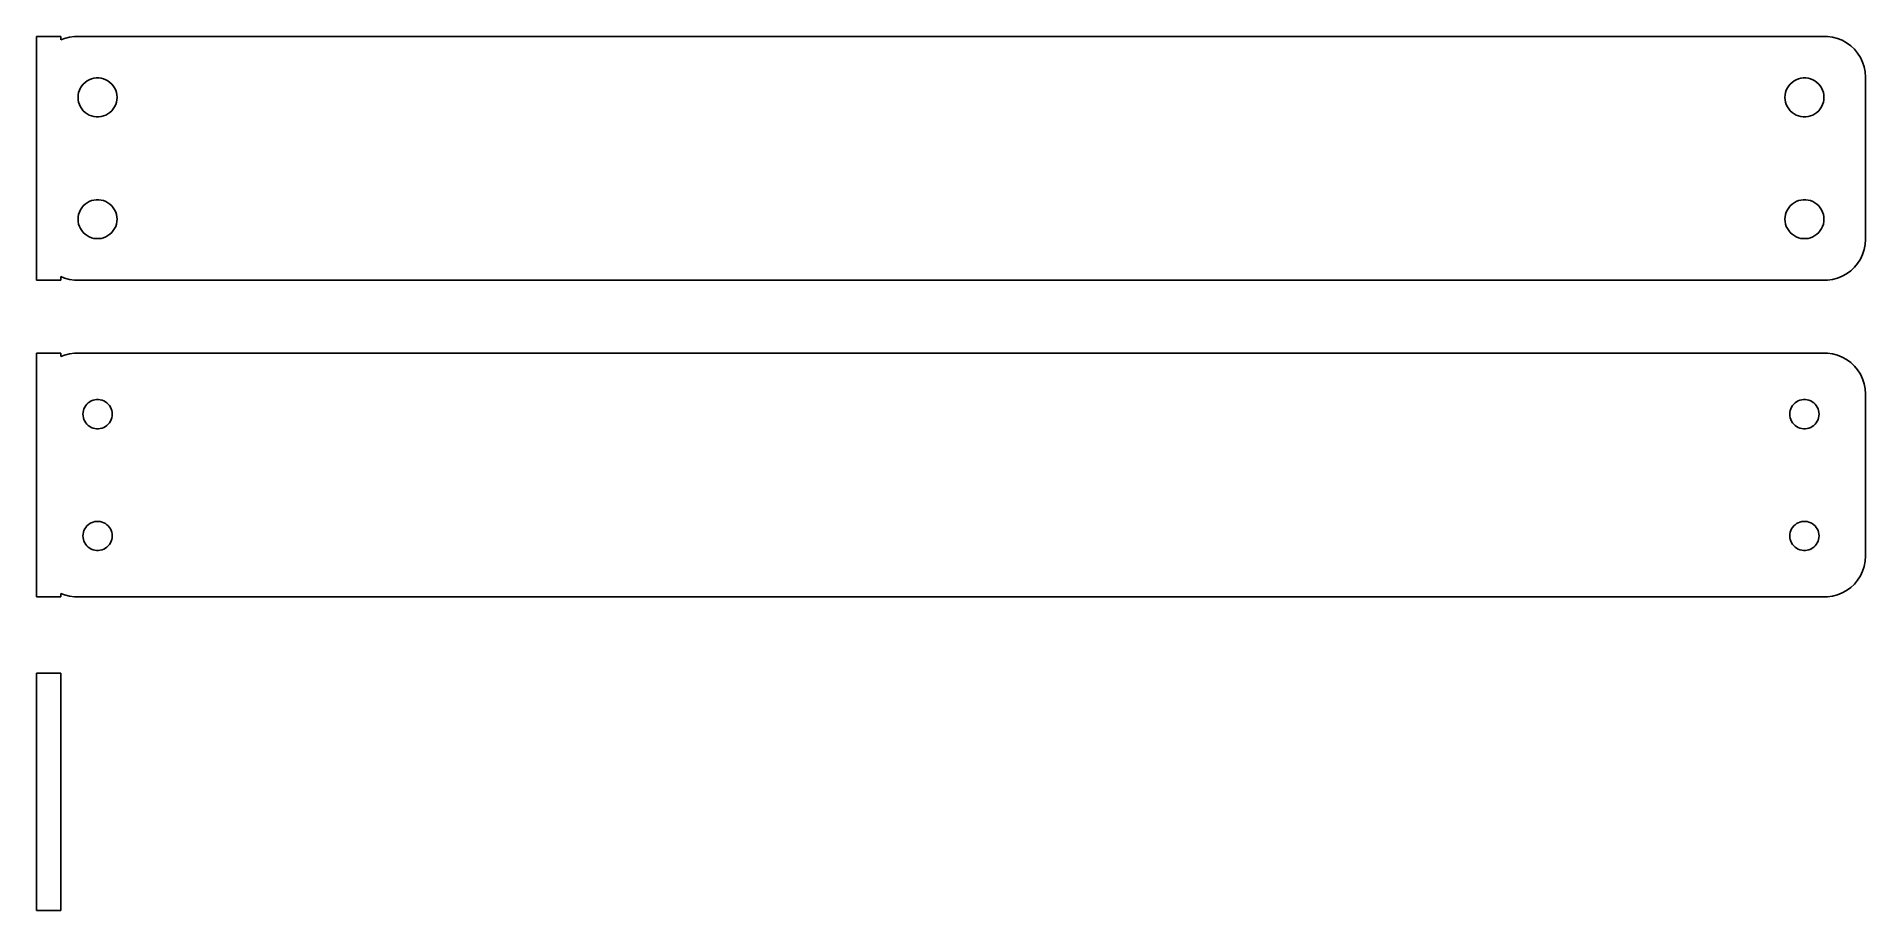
# Model space of a CAD drawing. Header units: metres. Extents: x -112 to 112, y -15 to 93.
import ezdxf

# ---------------------------------------------------------------- set-up
doc = ezdxf.new("R2010")
doc.units = ezdxf.units.M

msp = doc.modelspace()

# ---------------------------------------------------------------- linework, layer by layer
for p, q in [((-109.5, 92.9901), (-112.5, 92.9901)), ((-112.5, 92.9901), (-112.5, 63.0099)), ((-109.5, 92.5752), (-109.5, 92.9901)), ((-109.045, 92.7553), (-109.5, 92.5752)), ((-108.437, 92.9114), (-109.045, 92.7553)), ((-107.814, 92.9901), (-108.437, 92.9114)), ((107.814, 92.9901), (-107.814, 92.9901)), ((108.437, 92.9114), (107.814, 92.9901)), ((109.045, 92.7553), (108.437, 92.9114)), ((109.629, 92.5241), (109.045, 92.7553)), ((110.179, 92.2216), (109.629, 92.5241)), ((110.687, 91.8526), (110.179, 92.2216)), ((111.145, 91.4227), (110.687, 91.8526)), ((111.545, 90.9389), (111.145, 91.4227)), ((111.882, 90.4088), (111.545, 90.9389)), ((112.149, 89.8406), (111.882, 90.4088)), ((-106.022, 87.6716), (-105.742, 87.7825)), ((-105.742, 87.7825), (-105.45, 87.8575)), ((-105.45, 87.8575), (-105.151, 87.8953)), ((-105.151, 87.8953), (-104.849, 87.8953)), ((-104.849, 87.8953), (-104.55, 87.8575)), ((-104.55, 87.8575), (-104.258, 87.7825)), ((-104.258, 87.7825), (-103.978, 87.6716)), ((103.978, 87.6716), (104.258, 87.7825)), ((104.258, 87.7825), (104.55, 87.8575)), ((104.55, 87.8575), (104.849, 87.8953)), ((104.849, 87.8953), (105.151, 87.8953)), ((105.151, 87.8953), (105.45, 87.8575)), ((105.45, 87.8575), (105.742, 87.7825)), ((105.742, 87.7825), (106.022, 87.6716)), ((112.343, 89.2434), (112.149, 89.8406)), ((112.461, 88.6267), (112.343, 89.2434)), ((112.5, 88), (112.461, 88.6267)), ((112.5, 68), (112.5, 88)), ((-107.4, 85.5), (-107.381, 85.8008)), ((-107.381, 85.1992), (-107.4, 85.5)), ((-107.381, 85.8008), (-107.325, 86.0968)), ((-107.325, 86.0968), (-107.231, 86.3835)), ((-107.231, 86.3835), (-107.103, 86.6562)), ((-107.103, 86.6562), (-106.942, 86.9107)), ((-106.942, 86.9107), (-106.75, 87.1429)), ((-106.75, 87.1429), (-106.53, 87.3492)), ((-106.53, 87.3492), (-106.286, 87.5264)), ((-106.286, 87.5264), (-106.022, 87.6716)), ((-103.978, 87.6716), (-103.714, 87.5264)), ((-103.714, 87.5264), (-103.47, 87.3492)), ((-103.47, 87.3492), (-103.25, 87.1429)), ((-103.25, 87.1429), (-103.058, 86.9107)), ((-103.058, 86.9107), (-102.897, 86.6562)), ((-102.897, 86.6562), (-102.769, 86.3835)), ((-102.769, 86.3835), (-102.675, 86.0968)), ((-102.675, 86.0968), (-102.619, 85.8008)), ((-102.619, 85.8008), (-102.6, 85.5)), ((-102.6, 85.5), (-102.619, 85.1992)), ((102.6, 85.5), (102.619, 85.8008)), ((102.619, 85.1992), (102.6, 85.5)), ((102.619, 85.8008), (102.675, 86.0968)), ((102.675, 86.0968), (102.769, 86.3835)), ((102.769, 86.3835), (102.897, 86.6562)), ((102.897, 86.6562), (103.058, 86.9107)), ((103.058, 86.9107), (103.25, 87.1429)), ((103.25, 87.1429), (103.47, 87.3492)), ((103.47, 87.3492), (103.714, 87.5264)), ((103.714, 87.5264), (103.978, 87.6716)), ((106.022, 87.6716), (106.286, 87.5264)), ((106.286, 87.5264), (106.53, 87.3492)), ((106.53, 87.3492), (106.75, 87.1429)), ((106.75, 87.1429), (106.942, 86.9107)), ((106.942, 86.9107), (107.103, 86.6562)), ((107.103, 86.6562), (107.231, 86.3835)), ((107.231, 86.3835), (107.325, 86.0968)), ((107.325, 86.0968), (107.381, 85.8008)), ((107.381, 85.8008), (107.4, 85.5)), ((107.4, 85.5), (107.381, 85.1992)), ((-107.325, 84.9031), (-107.381, 85.1992)), ((-107.231, 84.6165), (-107.325, 84.9031)), ((-107.103, 84.3438), (-107.231, 84.6165)), ((-106.942, 84.0893), (-107.103, 84.3438)), ((-106.75, 83.8571), (-106.942, 84.0893)), ((-106.53, 83.6508), (-106.75, 83.8571)), ((-106.286, 83.4736), (-106.53, 83.6508)), ((-106.022, 83.3284), (-106.286, 83.4736)), ((-105.742, 83.2175), (-106.022, 83.3284)), ((-103.978, 83.3284), (-104.258, 83.2175)), ((-103.714, 83.4736), (-103.978, 83.3284)), ((-103.47, 83.6508), (-103.714, 83.4736)), ((-103.25, 83.8571), (-103.47, 83.6508)), ((-103.058, 84.0893), (-103.25, 83.8571)), ((-102.897, 84.3438), (-103.058, 84.0893)), ((-102.769, 84.6165), (-102.897, 84.3438)), ((-102.675, 84.9031), (-102.769, 84.6165)), ((-102.619, 85.1992), (-102.675, 84.9031)), ((102.675, 84.9031), (102.619, 85.1992)), ((102.769, 84.6165), (102.675, 84.9031)), ((102.897, 84.3438), (102.769, 84.6165)), ((103.058, 84.0893), (102.897, 84.3438)), ((103.25, 83.8571), (103.058, 84.0893)), ((103.47, 83.6508), (103.25, 83.8571)), ((103.714, 83.4736), (103.47, 83.6508)), ((103.978, 83.3284), (103.714, 83.4736)), ((104.258, 83.2175), (103.978, 83.3284)), ((106.022, 83.3284), (105.742, 83.2175)), ((106.286, 83.4736), (106.022, 83.3284)), ((106.53, 83.6508), (106.286, 83.4736)), ((106.75, 83.8571), (106.53, 83.6508)), ((106.942, 84.0893), (106.75, 83.8571)), ((107.103, 84.3438), (106.942, 84.0893)), ((107.231, 84.6165), (107.103, 84.3438)), ((107.325, 84.9031), (107.231, 84.6165)), ((107.381, 85.1992), (107.325, 84.9031)), ((-105.45, 83.1425), (-105.742, 83.2175)), ((-105.151, 83.1047), (-105.45, 83.1425)), ((-104.849, 83.1047), (-105.151, 83.1047)), ((-104.55, 83.1425), (-104.849, 83.1047)), ((-104.258, 83.2175), (-104.55, 83.1425)), ((104.55, 83.1425), (104.258, 83.2175)), ((104.849, 83.1047), (104.55, 83.1425)), ((105.151, 83.1047), (104.849, 83.1047)), ((105.45, 83.1425), (105.151, 83.1047)), ((105.742, 83.2175), (105.45, 83.1425)), ((-106.942, 71.9107), (-106.75, 72.1429)), ((-106.75, 72.1429), (-106.53, 72.3492)), ((-106.53, 72.3492), (-106.286, 72.5264)), ((-106.286, 72.5264), (-106.022, 72.6716)), ((-106.022, 72.6716), (-105.742, 72.7825)), ((-105.742, 72.7825), (-105.45, 72.8575)), ((-105.45, 72.8575), (-105.151, 72.8953)), ((-105.151, 72.8953), (-104.849, 72.8953)), ((-104.849, 72.8953), (-104.55, 72.8575)), ((-104.55, 72.8575), (-104.258, 72.7825)), ((-104.258, 72.7825), (-103.978, 72.6716)), ((-103.978, 72.6716), (-103.714, 72.5264)), ((-103.714, 72.5264), (-103.47, 72.3492)), ((-103.47, 72.3492), (-103.25, 72.1429)), ((-103.25, 72.1429), (-103.058, 71.9107)), ((103.058, 71.9107), (103.25, 72.1429)), ((103.25, 72.1429), (103.47, 72.3492)), ((103.47, 72.3492), (103.714, 72.5264)), ((103.714, 72.5264), (103.978, 72.6716)), ((103.978, 72.6716), (104.258, 72.7825)), ((104.258, 72.7825), (104.55, 72.8575)), ((104.55, 72.8575), (104.849, 72.8953)), ((104.849, 72.8953), (105.151, 72.8953)), ((105.151, 72.8953), (105.45, 72.8575)), ((105.45, 72.8575), (105.742, 72.7825)), ((105.742, 72.7825), (106.022, 72.6716)), ((106.022, 72.6716), (106.286, 72.5264)), ((106.286, 72.5264), (106.53, 72.3492)), ((106.53, 72.3492), (106.75, 72.1429)), ((106.75, 72.1429), (106.942, 71.9107)), ((-107.4, 70.5), (-107.381, 70.8008)), ((-107.381, 70.1992), (-107.4, 70.5)), ((-107.381, 70.8008), (-107.325, 71.0969)), ((-107.325, 69.9032), (-107.381, 70.1992)), ((-107.325, 71.0969), (-107.231, 71.3835)), ((-107.231, 69.6165), (-107.325, 69.9032)), ((-107.231, 71.3835), (-107.103, 71.6562)), ((-107.103, 71.6562), (-106.942, 71.9107)), ((-103.058, 71.9107), (-102.897, 71.6562)), ((-102.897, 71.6562), (-102.769, 71.3835)), ((-102.769, 71.3835), (-102.675, 71.0969)), ((-102.675, 69.9032), (-102.769, 69.6165)), ((-102.675, 71.0969), (-102.619, 70.8008)), ((-102.619, 70.1992), (-102.675, 69.9032)), ((-102.619, 70.8008), (-102.6, 70.5)), ((-102.6, 70.5), (-102.619, 70.1992)), ((102.6, 70.5), (102.619, 70.8008)), ((102.619, 70.1992), (102.6, 70.5)), ((102.619, 70.8008), (102.675, 71.0969)), ((102.675, 69.9032), (102.619, 70.1992)), ((102.675, 71.0969), (102.769, 71.3835)), ((102.769, 69.6165), (102.675, 69.9032)), ((102.769, 71.3835), (102.897, 71.6562)), ((102.897, 71.6562), (103.058, 71.9107)), ((106.942, 71.9107), (107.103, 71.6562)), ((107.103, 71.6562), (107.231, 71.3835)), ((107.231, 71.3835), (107.325, 71.0969)), ((107.325, 69.9032), (107.231, 69.6165)), ((107.325, 71.0969), (107.381, 70.8008)), ((107.381, 70.1992), (107.325, 69.9032)), ((107.381, 70.8008), (107.4, 70.5)), ((107.4, 70.5), (107.381, 70.1992)), ((-107.103, 69.3438), (-107.231, 69.6165)), ((-106.942, 69.0893), (-107.103, 69.3438)), ((-106.75, 68.8571), (-106.942, 69.0893)), ((-106.53, 68.6508), (-106.75, 68.8571)), ((-106.286, 68.4736), (-106.53, 68.6508)), ((-106.022, 68.3284), (-106.286, 68.4736)), ((-105.742, 68.2175), (-106.022, 68.3284)), ((-105.45, 68.1425), (-105.742, 68.2175)), ((-105.151, 68.1047), (-105.45, 68.1425)), ((-104.849, 68.1047), (-105.151, 68.1047)), ((-104.55, 68.1425), (-104.849, 68.1047)), ((-104.258, 68.2175), (-104.55, 68.1425)), ((-103.978, 68.3284), (-104.258, 68.2175)), ((-103.714, 68.4736), (-103.978, 68.3284)), ((-103.47, 68.6508), (-103.714, 68.4736)), ((-103.25, 68.8571), (-103.47, 68.6508)), ((-103.058, 69.0893), (-103.25, 68.8571)), ((-102.897, 69.3438), (-103.058, 69.0893)), ((-102.769, 69.6165), (-102.897, 69.3438)), ((102.897, 69.3438), (102.769, 69.6165)), ((103.058, 69.0893), (102.897, 69.3438)), ((103.25, 68.8571), (103.058, 69.0893)), ((103.47, 68.6508), (103.25, 68.8571)), ((103.714, 68.4736), (103.47, 68.6508)), ((103.978, 68.3284), (103.714, 68.4736)), ((104.258, 68.2175), (103.978, 68.3284)), ((104.55, 68.1425), (104.258, 68.2175)), ((104.849, 68.1047), (104.55, 68.1425)), ((105.151, 68.1047), (104.849, 68.1047)), ((105.45, 68.1425), (105.151, 68.1047)), ((105.742, 68.2175), (105.45, 68.1425)), ((106.022, 68.3284), (105.742, 68.2175)), ((106.286, 68.4736), (106.022, 68.3284)), ((106.53, 68.6508), (106.286, 68.4736)), ((106.75, 68.8571), (106.53, 68.6508)), ((106.942, 69.0893), (106.75, 68.8571)), ((107.103, 69.3438), (106.942, 69.0893)), ((107.231, 69.6165), (107.103, 69.3438)), ((112.461, 67.3733), (112.5, 68)), ((111.545, 65.0611), (111.882, 65.5912)), ((111.882, 65.5912), (112.149, 66.1594)), ((112.149, 66.1594), (112.343, 66.7566)), ((112.343, 66.7566), (112.461, 67.3733)), ((-112.5, 63.0099), (-109.5, 63.0099)), ((-109.5, 63.4248), (-109.045, 63.2447)), ((-109.5, 63.0099), (-109.5, 63.4248)), ((-109.045, 63.2447), (-108.437, 63.0886)), ((-108.437, 63.0886), (-107.814, 63.0099)), ((-107.814, 63.0099), (107.814, 63.0099)), ((107.814, 63.0099), (108.437, 63.0886)), ((108.437, 63.0886), (109.045, 63.2447)), ((109.045, 63.2447), (109.629, 63.4759)), ((109.629, 63.4759), (110.179, 63.7784)), ((110.179, 63.7784), (110.687, 64.1474)), ((110.687, 64.1474), (111.145, 64.5773)), ((111.145, 64.5773), (111.545, 65.0611)), ((-109.5, 53.9901), (-112.5, 53.9901)), ((-112.5, 53.9901), (-112.5, 24.0099)), ((-109.5, 53.5752), (-109.5, 53.9901)), ((-109.045, 53.7553), (-109.5, 53.5752)), ((-108.437, 53.9114), (-109.045, 53.7553)), ((-107.814, 53.9901), (-108.437, 53.9114)), ((107.814, 53.9901), (-107.814, 53.9901)), ((108.437, 53.9114), (107.814, 53.9901)), ((109.045, 53.7553), (108.437, 53.9114)), ((109.629, 53.5241), (109.045, 53.7553)), ((110.179, 53.2216), (109.629, 53.5241)), ((110.687, 52.8526), (110.179, 53.2216)), ((111.145, 52.4227), (110.687, 52.8526)), ((111.545, 51.9389), (111.145, 52.4227)), ((111.882, 51.4088), (111.545, 51.9389)), ((112.149, 50.8406), (111.882, 51.4088)), ((112.343, 50.2434), (112.149, 50.8406)), ((112.461, 49.6267), (112.343, 50.2434)), ((112.5, 49), (112.461, 49.6267)), ((-106.674, 47.1626), (-106.577, 47.3671)), ((-106.577, 47.3671), (-106.456, 47.558)), ((-106.456, 47.558), (-106.312, 47.7322)), ((-106.312, 47.7322), (-106.147, 47.8869)), ((-106.147, 47.8869), (-105.964, 48.0198)), ((-105.964, 48.0198), (-105.766, 48.1287)), ((-105.766, 48.1287), (-105.556, 48.2119)), ((-105.556, 48.2119), (-105.337, 48.2681)), ((-105.337, 48.2681), (-105.113, 48.2964)), ((-105.113, 48.2964), (-104.887, 48.2964)), ((-104.887, 48.2964), (-104.663, 48.2681)), ((-104.663, 48.2681), (-104.444, 48.2119)), ((-104.444, 48.2119), (-104.234, 48.1287)), ((-104.234, 48.1287), (-104.036, 48.0198)), ((-104.036, 48.0198), (-103.853, 47.8869)), ((-103.853, 47.8869), (-103.688, 47.7322)), ((-103.688, 47.7322), (-103.544, 47.558)), ((-103.544, 47.558), (-103.423, 47.3671)), ((-103.423, 47.3671), (-103.326, 47.1626)), ((103.326, 47.1626), (103.423, 47.3671)), ((103.423, 47.3671), (103.544, 47.558)), ((103.544, 47.558), (103.688, 47.7322)), ((103.688, 47.7322), (103.853, 47.8869)), ((103.853, 47.8869), (104.036, 48.0198)), ((104.036, 48.0198), (104.234, 48.1287)), ((104.234, 48.1287), (104.444, 48.2119)), ((104.444, 48.2119), (104.663, 48.2681)), ((104.663, 48.2681), (104.887, 48.2964)), ((104.887, 48.2964), (105.113, 48.2964)), ((105.113, 48.2964), (105.337, 48.2681)), ((105.337, 48.2681), (105.556, 48.2119)), ((105.556, 48.2119), (105.766, 48.1287)), ((105.766, 48.1287), (105.964, 48.0198)), ((105.964, 48.0198), (106.147, 47.8869)), ((106.147, 47.8869), (106.312, 47.7322)), ((106.312, 47.7322), (106.456, 47.558)), ((106.456, 47.558), (106.577, 47.3671)), ((106.577, 47.3671), (106.674, 47.1626)), ((112.5, 29), (112.5, 49)), ((-106.8, 46.5), (-106.786, 46.7256)), ((-106.786, 46.2744), (-106.8, 46.5)), ((-106.786, 46.7256), (-106.743, 46.9476)), ((-106.743, 46.0524), (-106.786, 46.2744)), ((-106.743, 46.9476), (-106.674, 47.1626)), ((-106.674, 45.8374), (-106.743, 46.0524)), ((-106.577, 45.6328), (-106.674, 45.8374)), ((-106.456, 45.442), (-106.577, 45.6328)), ((-106.312, 45.2678), (-106.456, 45.442)), ((-106.147, 45.1131), (-106.312, 45.2678)), ((-105.964, 44.9802), (-106.147, 45.1131)), ((-103.853, 45.1131), (-104.036, 44.9802)), ((-103.688, 45.2678), (-103.853, 45.1131)), ((-103.544, 45.442), (-103.688, 45.2678)), ((-103.423, 45.6328), (-103.544, 45.442)), ((-103.326, 45.8374), (-103.423, 45.6328)), ((-103.326, 47.1626), (-103.257, 46.9476)), ((-103.257, 46.0524), (-103.326, 45.8374)), ((-103.257, 46.9476), (-103.214, 46.7256)), ((-103.214, 46.2744), (-103.257, 46.0524)), ((-103.214, 46.7256), (-103.2, 46.5)), ((-103.2, 46.5), (-103.214, 46.2744)), ((103.2, 46.5), (103.214, 46.7256)), ((103.214, 46.2744), (103.2, 46.5)), ((103.214, 46.7256), (103.257, 46.9476)), ((103.257, 46.0524), (103.214, 46.2744)), ((103.257, 46.9476), (103.326, 47.1626)), ((103.326, 45.8374), (103.257, 46.0524)), ((103.423, 45.6328), (103.326, 45.8374)), ((103.544, 45.442), (103.423, 45.6328)), ((103.688, 45.2678), (103.544, 45.442)), ((103.853, 45.1131), (103.688, 45.2678)), ((104.036, 44.9802), (103.853, 45.1131)), ((106.147, 45.1131), (105.964, 44.9802)), ((106.312, 45.2678), (106.147, 45.1131)), ((106.456, 45.442), (106.312, 45.2678)), ((106.577, 45.6328), (106.456, 45.442)), ((106.674, 45.8374), (106.577, 45.6328)), ((106.674, 47.1626), (106.743, 46.9476)), ((106.743, 46.0524), (106.674, 45.8374)), ((106.743, 46.9476), (106.786, 46.7256)), ((106.786, 46.2744), (106.743, 46.0524)), ((106.786, 46.7256), (106.8, 46.5)), ((106.8, 46.5), (106.786, 46.2744)), ((-105.766, 44.8713), (-105.964, 44.9802)), ((-105.556, 44.7881), (-105.766, 44.8713)), ((-105.337, 44.7319), (-105.556, 44.7881)), ((-105.113, 44.7036), (-105.337, 44.7319)), ((-104.887, 44.7036), (-105.113, 44.7036)), ((-104.663, 44.7319), (-104.887, 44.7036)), ((-104.444, 44.7881), (-104.663, 44.7319)), ((-104.234, 44.8713), (-104.444, 44.7881)), ((-104.036, 44.9802), (-104.234, 44.8713)), ((104.234, 44.8713), (104.036, 44.9802)), ((104.444, 44.7881), (104.234, 44.8713)), ((104.663, 44.7319), (104.444, 44.7881)), ((104.887, 44.7036), (104.663, 44.7319)), ((105.113, 44.7036), (104.887, 44.7036)), ((105.337, 44.7319), (105.113, 44.7036)), ((105.556, 44.7881), (105.337, 44.7319)), ((105.766, 44.8713), (105.556, 44.7881)), ((105.964, 44.9802), (105.766, 44.8713)), ((-106.8, 31.5), (-106.786, 31.7256)), ((-106.786, 31.2744), (-106.8, 31.5)), ((-106.786, 31.7256), (-106.743, 31.9476)), ((-106.743, 31.9476), (-106.674, 32.1626)), ((-106.674, 32.1626), (-106.577, 32.3672)), ((-106.577, 32.3672), (-106.456, 32.558)), ((-106.456, 32.558), (-106.312, 32.7322)), ((-106.312, 32.7322), (-106.147, 32.8869)), ((-106.147, 32.8869), (-105.964, 33.0198)), ((-105.964, 33.0198), (-105.766, 33.1287)), ((-105.766, 33.1287), (-105.556, 33.2119)), ((-105.556, 33.2119), (-105.337, 33.2681)), ((-105.337, 33.2681), (-105.113, 33.2964)), ((-105.113, 33.2964), (-104.887, 33.2964)), ((-104.887, 33.2964), (-104.663, 33.2681)), ((-104.663, 33.2681), (-104.444, 33.2119)), ((-104.444, 33.2119), (-104.234, 33.1287)), ((-104.234, 33.1287), (-104.036, 33.0198)), ((-104.036, 33.0198), (-103.853, 32.8869)), ((-103.853, 32.8869), (-103.688, 32.7322)), ((-103.688, 32.7322), (-103.544, 32.558)), ((-103.544, 32.558), (-103.423, 32.3672)), ((-103.423, 32.3672), (-103.326, 32.1626)), ((-103.326, 32.1626), (-103.257, 31.9476)), ((-103.257, 31.9476), (-103.214, 31.7256)), ((-103.214, 31.7256), (-103.2, 31.5)), ((-103.2, 31.5), (-103.214, 31.2744)), ((103.2, 31.5), (103.214, 31.7256)), ((103.214, 31.2744), (103.2, 31.5)), ((103.214, 31.7256), (103.257, 31.9476)), ((103.257, 31.9476), (103.326, 32.1626)), ((103.326, 32.1626), (103.423, 32.3672)), ((103.423, 32.3672), (103.544, 32.558)), ((103.544, 32.558), (103.688, 32.7322)), ((103.688, 32.7322), (103.853, 32.8869)), ((103.853, 32.8869), (104.036, 33.0198)), ((104.036, 33.0198), (104.234, 33.1287)), ((104.234, 33.1287), (104.444, 33.2119)), ((104.444, 33.2119), (104.663, 33.2681)), ((104.663, 33.2681), (104.887, 33.2964)), ((104.887, 33.2964), (105.113, 33.2964)), ((105.113, 33.2964), (105.337, 33.2681)), ((105.337, 33.2681), (105.556, 33.2119)), ((105.556, 33.2119), (105.766, 33.1287)), ((105.766, 33.1287), (105.964, 33.0198)), ((105.964, 33.0198), (106.147, 32.8869)), ((106.147, 32.8869), (106.312, 32.7322)), ((106.312, 32.7322), (106.456, 32.558)), ((106.456, 32.558), (106.577, 32.3672)), ((106.577, 32.3672), (106.674, 32.1626)), ((106.674, 32.1626), (106.743, 31.9476)), ((106.743, 31.9476), (106.786, 31.7256)), ((106.786, 31.7256), (106.8, 31.5)), ((106.8, 31.5), (106.786, 31.2744)), ((-106.743, 31.0524), (-106.786, 31.2744)), ((-106.674, 30.8374), (-106.743, 31.0524)), ((-106.577, 30.6329), (-106.674, 30.8374)), ((-106.456, 30.442), (-106.577, 30.6329)), ((-106.312, 30.2678), (-106.456, 30.442)), ((-106.147, 30.1131), (-106.312, 30.2678)), ((-105.964, 29.9802), (-106.147, 30.1131)), ((-105.766, 29.8713), (-105.964, 29.9802)), ((-105.556, 29.7881), (-105.766, 29.8713)), ((-105.337, 29.7319), (-105.556, 29.7881)), ((-105.113, 29.7036), (-105.337, 29.7319)), ((-104.887, 29.7036), (-105.113, 29.7036)), ((-104.663, 29.7319), (-104.887, 29.7036)), ((-104.444, 29.7881), (-104.663, 29.7319)), ((-104.234, 29.8713), (-104.444, 29.7881)), ((-104.036, 29.9802), (-104.234, 29.8713)), ((-103.853, 30.1131), (-104.036, 29.9802)), ((-103.688, 30.2678), (-103.853, 30.1131)), ((-103.544, 30.442), (-103.688, 30.2678)), ((-103.423, 30.6329), (-103.544, 30.442)), ((-103.326, 30.8374), (-103.423, 30.6329)), ((-103.257, 31.0524), (-103.326, 30.8374)), ((-103.214, 31.2744), (-103.257, 31.0524)), ((103.257, 31.0524), (103.214, 31.2744)), ((103.326, 30.8374), (103.257, 31.0524)), ((103.423, 30.6329), (103.326, 30.8374)), ((103.544, 30.442), (103.423, 30.6329)), ((103.688, 30.2678), (103.544, 30.442)), ((103.853, 30.1131), (103.688, 30.2678)), ((104.036, 29.9802), (103.853, 30.1131)), ((104.234, 29.8713), (104.036, 29.9802)), ((104.444, 29.7881), (104.234, 29.8713)), ((104.663, 29.7319), (104.444, 29.7881)), ((104.887, 29.7036), (104.663, 29.7319)), ((105.113, 29.7036), (104.887, 29.7036)), ((105.337, 29.7319), (105.113, 29.7036)), ((105.556, 29.7881), (105.337, 29.7319)), ((105.766, 29.8713), (105.556, 29.7881)), ((105.964, 29.9802), (105.766, 29.8713)), ((106.147, 30.1131), (105.964, 29.9802)), ((106.312, 30.2678), (106.147, 30.1131)), ((106.456, 30.442), (106.312, 30.2678)), ((106.577, 30.6329), (106.456, 30.442)), ((106.674, 30.8374), (106.577, 30.6329)), ((106.743, 31.0524), (106.674, 30.8374)), ((106.786, 31.2744), (106.743, 31.0524)), ((111.882, 26.5912), (112.149, 27.1594)), ((112.149, 27.1594), (112.343, 27.7566)), ((112.343, 27.7566), (112.461, 28.3733)), ((112.461, 28.3733), (112.5, 29)), ((109.629, 24.4759), (110.179, 24.7784)), ((110.179, 24.7784), (110.687, 25.1474)), ((110.687, 25.1474), (111.145, 25.5773)), ((111.145, 25.5773), (111.545, 26.0611)), ((111.545, 26.0611), (111.882, 26.5912)), ((-112.5, 24.0099), (-109.5, 24.0099)), ((-109.5, 24.4248), (-109.045, 24.2447)), ((-109.5, 24.0099), (-109.5, 24.4248)), ((-109.045, 24.2447), (-108.437, 24.0886)), ((-108.437, 24.0886), (-107.814, 24.0099)), ((-107.814, 24.0099), (107.814, 24.0099)), ((107.814, 24.0099), (108.437, 24.0886)), ((108.437, 24.0886), (109.045, 24.2447)), ((109.045, 24.2447), (109.629, 24.4759)), ((-109.5, 14.6148), (-112.5, 14.6148)), ((-112.5, 14.6148), (-112.5, -14.6148)), ((-109.5, -14.6148), (-109.5, 14.6148)), ((-112.5, -14.6148), (-109.5, -14.6148))]:
    msp.add_line(p, q)

doc.saveas('drawing.dxf')
